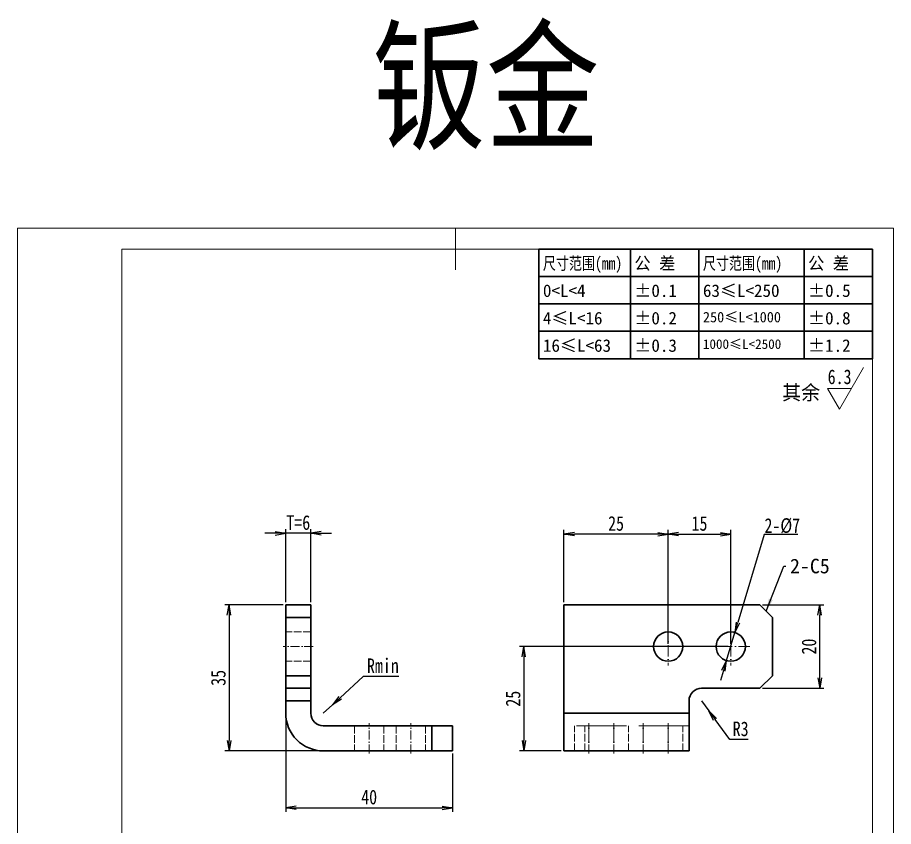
# Model space of a CAD drawing. Header units: millimetres. Extents: x -15766 to 80009, y -9701 to 15159.
# Drawn here: x -12916.7 to -12706.7, y 6898.4 to 7092.3 of the extents above; entities that cross this region are included whole.
import ezdxf
from ezdxf.enums import TextEntityAlignment as Align

# ---------------------------------------------------------------- set-up
doc = ezdxf.new("R2010")
doc.units = ezdxf.units.MM
for name, pattern in [('AM_ISO08W050x2', [9, 6, -0.75, 1.5, -0.75]), ('DASHDOT', [18.5, 12, -3, 0.5, -3]), ('DASHED', [15, 12, -3]), ('HIDDEN-HOKUTO_1', [2, 1, -1])]:
    doc.linetypes.add(name, pattern=pattern)
doc.layers.get('DEFPOINTS').update_dxf_attribs({"lineweight": 18})
for name, color, linetype, lineweight in [('AM_HID', 1, 'HIDDEN-HOKUTO_1', 18), ('AM_VIS', 7, 'Continuous', 18), ('CDRAFT0', 7, 'Continuous', 18), ('CENTER', 2, 'AM_ISO08W050x2', 15), ('DIM', 253, 'Continuous', 20), ('title_frame', 7, 'Continuous', 18), ('word_dim', 9, 'Continuous', 18), ('尺寸线层', 3, 'Continuous', 18), ('粗实线层', 7, 'Continuous', 35), ('粗实线层_1', 7, 'Continuous', 15)]:
    doc.layers.add(name, color=color, linetype=linetype, lineweight=lineweight)
doc.styles.add('DIM', font='', dxfattribs={"width": 0.8})
doc.styles.get('DIM').set_extended_font_data('NSimSun')
doc.dimstyles.new('1-1', dxfattribs={"dimtxt": 3.5, "dimasz": 3, "dimexe": 1, "dimexo": 0, "dimgap": 1, "dimtad": 1, "dimdsep": 46, "dimtxsty": 'DIM', "dimblk": '_CAXARROW', "dimcen": 0, "dimdle": 6, "dimclrd": 256, "dimclre": 256, "dimclrt": 3, "dimazin": 2, "dimtfac": 0.707107, "dimtmove": 0, "dimatfit": 3, "dimfxl": 0, "dimfrac": 2, "dimtolj": 1, "dimarcsym": 0})
doc.dimstyles.new('1-1$0', dxfattribs={"dimtxt": 3.5, "dimasz": 2.5, "dimexe": 1, "dimexo": 0.625, "dimgap": 0.8, "dimtad": 1, "dimdsep": 46, "dimtxsty": 'DIM', "dimblk": 'OPEN', "dimcen": 0, "dimdle": 5, "dimclrd": 256, "dimclre": 256, "dimclrt": 3, "dimazin": 3, "dimtfac": 0.5, "dimtmove": 0, "dimatfit": 3, "dimldrblk": 'OPEN', "dimfxl": 0, "dimtolj": 1, "dimarcsym": 0})
doc.dimstyles.new('1-1$3', dxfattribs={"dimtxt": 3.5, "dimasz": 2.5, "dimexe": 1, "dimexo": 0.625, "dimgap": 0.3, "dimtad": 1, "dimtih": 1, "dimtoh": 1, "dimdsep": 46, "dimtxsty": 'DIM', "dimblk": 'OPEN', "dimcen": 0, "dimdle": 5, "dimclrd": 256, "dimclre": 256, "dimclrt": 3, "dimazin": 3, "dimtfac": 0.5, "dimtmove": 0, "dimatfit": 3, "dimldrblk": 'OPEN', "dimfxl": 0, "dimtolj": 1, "dimarcsym": 0})
doc.dimstyles.new('1-1$4', dxfattribs={"dimtxt": 3.5, "dimasz": 2.5, "dimexe": 1, "dimexo": 0.625, "dimgap": 0.8, "dimtad": 1, "dimtih": 1, "dimtoh": 1, "dimzin": 12, "dimdsep": 46, "dimtxsty": 'DIM', "dimblk": 'OPEN', "dimcen": 0, "dimdle": 5, "dimclrd": 256, "dimclre": 256, "dimclrt": 3, "dimazin": 3, "dimtfac": 0.5, "dimtmove": 0, "dimatfit": 3, "dimldrblk": 'OPEN', "dimfxl": 0, "dimtolj": 1, "dimarcsym": 0})

# ---------------------------------------------------------------- blocks, each defined once
blk = doc.blocks.new('*X1249')
at = {"layer": 'CDRAFT0'}
blk.add_line((210, 148.5), (200, 148.5), dxfattribs=at)
blk.add_lwpolyline([(0, 0), (210, 0), (210, 297), (0, 297), (0, 0)], dxfattribs=at)
at = {"layer": '粗实线层_1'}
for p, q in [((105, 297), (105, 287)), ((205, 292), (25, 292)), ((25, 292), (25, 5)), ((205, 5), (205, 292)), ((0, 139.83), (30, 139.83)), ((105, 0), (105, 10)), ((25, 5), (205, 5))]:
    blk.add_line(p, q, dxfattribs=at)
blk = doc.blocks.new('自由公差_1')
at = {"layer": '粗实线层'}
for p, q in [((-80, 0), (0, 0)), ((-80, 0), (-80, -26.3)), ((-58.08, 0), (-58.08, -26.3)), ((-41.64, 0), (-41.64, -26.3)), ((-16.44, 0), (-16.44, -26.3)), ((0, 0), (0, -26.3)), ((-80, -6.58), (0, -6.58)), ((-80, -13.15), (0, -13.15)), ((-80, -19.73), (0, -19.73)), ((-80, -26.3), (0, -26.3))]:
    blk.add_line(p, q, dxfattribs=at)
at = {"layer": '尺寸线层', "linetype": 'Continuous', "attachment_point": 1, "line_spacing_factor": 0.9}
for s, insert, char_height, width in [('{\\W0.8;尺寸范围(mm)}', (-79.04, -1.92), 3, 22.6032), ('公 差', (-57.12, -1.92), 3, 22.6032), ('{\\W0.8;尺寸范围(mm)}', (-40.68, -1.92), 3, 22.6032), ('公 差', (-15.48, -1.92), 3, 22.6032), ('%%P0.1', (-57.12, -8.49), 3, 12.7119), ('63≤L<250', (-40.68, -8.49), 3, 22.6032), ('%%P0.5', (-15.48, -8.49), 3, 12.5771), ('0<L<4', (-79.04, -8.49), 3, 22.6032), ('4≤L<16', (-79.04, -15.07), 3, 22.6032), ('%%P0.2', (-57.12, -15.07), 3, 12.4769), ('250≤L<1000', (-40.68, -15.07), 2.5, 22.6032), ('%%P0.8', (-15.48, -15.07), 3, 13.0759), ('16≤L<63', (-79.04, -21.64), 3, 22.6032), ('%%P0.3', (-57.12, -21.64), 3, 12.7119), ('1000≤L<2500', (-40.68, -21.64), 2.3, 22.6032), ('%%P1.2', (-15.48, -21.64), 3, 12.8764)]:
    blk.add_mtext(s, dxfattribs=dict(at, insert=insert, char_height=char_height, width=width))
blk = doc.blocks.new('_OPEN')
at = {"color": 0, "linetype": 'ByBlock', "lineweight": -2}
for p, q in [((-1, 0.166667), (0, 0)), ((-1, -0.166667), (0, 0)), ((0, 0), (-1, 0))]:
    blk.add_line(p, q, dxfattribs=at)
blk = doc.blocks.new('*D1391')
at = {"layer": 'DEFPOINTS', "color": 0, "transparency": 16777216}
for p in [(-12852.43, 6968.65), (-12852.43, 6951.5), (-12846.43, 6951.5)]:
    blk.add_point(p, dxfattribs=at)
at = {"layer": 'word_dim', "linetype": 'Continuous', "lineweight": -2, "transparency": 16777216}
for p, q in [((-12854.93, 6968.65), (-12857.43, 6968.65)), ((-12852.43, 6952.12), (-12852.43, 6969.65)), ((-12846.43, 6968.65), (-12852.43, 6968.65)), ((-12846.43, 6952.12), (-12846.43, 6969.65)), ((-12843.93, 6968.65), (-12841.43, 6968.65))]:
    blk.add_line(p, q, dxfattribs=at)
at = {"layer": 'word_dim', "lineweight": -2, "transparency": 16777216, "xscale": 2.5, "yscale": 2.5, "zscale": 2.5}
blk.add_blockref('_OPEN', (-12852.43, 6968.65), dxfattribs=at)
at = {"layer": 'word_dim', "lineweight": -2, "transparency": 16777216, "xscale": 2.5, "yscale": 2.5, "zscale": 2.5, "rotation": 180}
blk.add_blockref('_OPEN', (-12846.43, 6968.65), dxfattribs=at)
at = {"layer": 'word_dim', "color": 3, "transparency": 16777216, "insert": (-12849.43, 6971.2), "char_height": 3.5, "attachment_point": 5, "style": 'DIM'}
blk.add_mtext('\\A1;T=6', dxfattribs=at)
blk = doc.blocks.new('*D1392')
at = {"layer": 'DEFPOINTS', "color": 0, "transparency": 16777216}
for p in [(-12852.43, 6951.5), (-12866.03, 6916.5), (-12843.43, 6916.5)]:
    blk.add_point(p, dxfattribs=at)
at = {"layer": 'word_dim', "linetype": 'Continuous', "lineweight": -2, "transparency": 16777216}
for p, q in [((-12853.05, 6951.5), (-12867.03, 6951.5)), ((-12866.03, 6949), (-12866.03, 6919)), ((-12844.05, 6916.5), (-12867.03, 6916.5))]:
    blk.add_line(p, q, dxfattribs=at)
at = {"layer": 'word_dim', "lineweight": -2, "transparency": 16777216, "xscale": 2.5, "yscale": 2.5, "zscale": 2.5}
for p, rotation in [((-12866.03, 6951.5), 90), ((-12866.03, 6916.5), 270)]:
    blk.add_blockref('_OPEN', p, dxfattribs=dict(at, rotation=rotation))
at = {"layer": 'word_dim', "color": 3, "transparency": 16777216, "insert": (-12868.58, 6934), "char_height": 3.5, "attachment_point": 5, "rotation": 90, "style": 'DIM'}
blk.add_mtext('\\A1;35', dxfattribs=at)
blk = doc.blocks.new('*D1393')
at = {"layer": 'DEFPOINTS', "color": 0, "transparency": 16777216}
for p in [(-12852.43, 6925.5), (-12812.43, 6916.5), (-12812.43, 6902.85)]:
    blk.add_point(p, dxfattribs=at)
at = {"layer": 'word_dim', "linetype": 'Continuous', "lineweight": -2, "transparency": 16777216}
for p, q in [((-12852.43, 6924.87), (-12852.43, 6901.85)), ((-12812.43, 6915.87), (-12812.43, 6901.85)), ((-12849.93, 6902.85), (-12814.93, 6902.85))]:
    blk.add_line(p, q, dxfattribs=at)
at = {"layer": 'word_dim', "lineweight": -2, "transparency": 16777216, "xscale": 2.5, "yscale": 2.5, "zscale": 2.5, "rotation": 180}
blk.add_blockref('_OPEN', (-12852.43, 6902.85), dxfattribs=at)
at = {"layer": 'word_dim', "lineweight": -2, "transparency": 16777216, "xscale": 2.5, "yscale": 2.5, "zscale": 2.5}
blk.add_blockref('_OPEN', (-12812.43, 6902.85), dxfattribs=at)
at = {"layer": 'word_dim', "color": 3, "transparency": 16777216, "insert": (-12832.43, 6905.4), "char_height": 3.5, "attachment_point": 5, "style": 'DIM'}
blk.add_mtext('\\A1;40', dxfattribs=at)
blk = doc.blocks.new('*D1394')
at = {"layer": 'DEFPOINTS', "color": 0, "transparency": 16777216}
for p in [(-12841.22, 6927.53), (-12843.43, 6925.5)]:
    blk.add_point(p, dxfattribs=at)
at = {"layer": 'word_dim', "linetype": 'Continuous', "lineweight": -2, "transparency": 16777216}
for p, q in [((-12833.83, 6934.35), (-12839.39, 6929.23)), ((-12825.3, 6934.35), (-12833.83, 6934.35)), ((-12843.43, 6925.5), (-12841.22, 6927.53))]:
    blk.add_line(p, q, dxfattribs=at)
at = {"layer": 'word_dim', "lineweight": -2, "transparency": 16777216, "xscale": 2.5, "yscale": 2.5, "zscale": 2.5, "rotation": 222.6897073783324}
blk.add_blockref('_OPEN', (-12841.22, 6927.53), dxfattribs=at)
at = {"layer": 'word_dim', "color": 3, "transparency": 16777216, "insert": (-12829.15, 6936.9), "char_height": 3.5, "attachment_point": 5, "style": 'DIM'}
blk.add_mtext('\\A1;Rmin', dxfattribs=at)
blk = doc.blocks.new('*D1403')
at = {"layer": 'DEFPOINTS', "color": 0, "transparency": 16777216}
for p in [(-12745.74, 6941.5), (-12795.37, 6916.5), (-12785.74, 6916.5)]:
    blk.add_point(p, dxfattribs=at)
at = {"layer": 'word_dim', "linetype": 'Continuous', "lineweight": -2, "transparency": 16777216}
for p, q in [((-12746.37, 6941.5), (-12796.37, 6941.5)), ((-12795.37, 6939), (-12795.37, 6919)), ((-12786.37, 6916.5), (-12796.37, 6916.5))]:
    blk.add_line(p, q, dxfattribs=at)
at = {"layer": 'word_dim', "lineweight": -2, "transparency": 16777216, "xscale": 2.5, "yscale": 2.5, "zscale": 2.5}
for p, rotation in [((-12795.37, 6941.5), 90), ((-12795.37, 6916.5), 270)]:
    blk.add_blockref('_OPEN', p, dxfattribs=dict(at, rotation=rotation))
at = {"layer": 'word_dim', "color": 3, "transparency": 16777216, "insert": (-12797.92, 6929), "char_height": 3.5, "attachment_point": 5, "rotation": 90, "style": 'DIM'}
blk.add_mtext('\\A1;25', dxfattribs=at)
blk = doc.blocks.new('*D1404')
at = {"layer": 'DEFPOINTS', "color": 0, "transparency": 16777216}
for p in [(-12785.74, 6968.44), (-12785.74, 6951.5), (-12760.74, 6941.5)]:
    blk.add_point(p, dxfattribs=at)
at = {"layer": 'word_dim', "linetype": 'Continuous', "lineweight": -2, "transparency": 16777216}
for p, q in [((-12785.74, 6952.12), (-12785.74, 6969.44)), ((-12763.24, 6968.44), (-12783.24, 6968.44)), ((-12760.74, 6942.12), (-12760.74, 6969.44))]:
    blk.add_line(p, q, dxfattribs=at)
at = {"layer": 'word_dim', "lineweight": -2, "transparency": 16777216, "xscale": 2.5, "yscale": 2.5, "zscale": 2.5, "rotation": 180}
blk.add_blockref('_OPEN', (-12785.74, 6968.44), dxfattribs=at)
at = {"layer": 'word_dim', "lineweight": -2, "transparency": 16777216, "xscale": 2.5, "yscale": 2.5, "zscale": 2.5}
blk.add_blockref('_OPEN', (-12760.74, 6968.44), dxfattribs=at)
at = {"layer": 'word_dim', "color": 3, "transparency": 16777216, "insert": (-12773.24, 6970.99), "char_height": 3.5, "attachment_point": 5, "style": 'DIM'}
blk.add_mtext('\\A1;25', dxfattribs=at)
blk = doc.blocks.new('*D1405')
at = {"layer": 'DEFPOINTS', "color": 0, "transparency": 16777216}
for p in [(-12745.74, 6968.44), (-12760.74, 6941.5), (-12745.74, 6941.5)]:
    blk.add_point(p, dxfattribs=at)
at = {"layer": 'word_dim', "linetype": 'Continuous', "lineweight": -2, "transparency": 16777216}
for p, q in [((-12760.74, 6942.12), (-12760.74, 6969.44)), ((-12758.24, 6968.44), (-12748.24, 6968.44)), ((-12745.74, 6942.12), (-12745.74, 6969.44))]:
    blk.add_line(p, q, dxfattribs=at)
at = {"layer": 'word_dim', "lineweight": -2, "transparency": 16777216, "xscale": 2.5, "yscale": 2.5, "zscale": 2.5, "rotation": 180}
blk.add_blockref('_OPEN', (-12760.74, 6968.44), dxfattribs=at)
at = {"layer": 'word_dim', "lineweight": -2, "transparency": 16777216, "xscale": 2.5, "yscale": 2.5, "zscale": 2.5}
blk.add_blockref('_OPEN', (-12745.74, 6968.44), dxfattribs=at)
at = {"layer": 'word_dim', "color": 3, "transparency": 16777216, "insert": (-12753.24, 6970.99), "char_height": 3.5, "attachment_point": 5, "style": 'DIM'}
blk.add_mtext('\\A1;15', dxfattribs=at)
blk = doc.blocks.new('*D1406')
at = {"layer": 'DEFPOINTS', "color": 0, "transparency": 16777216}
for p in [(-12738.74, 6951.5), (-12724.42, 6951.5), (-12738.74, 6931.5)]:
    blk.add_point(p, dxfattribs=at)
at = {"layer": 'word_dim', "linetype": 'Continuous', "lineweight": -2, "transparency": 16777216}
for p, q in [((-12738.12, 6951.5), (-12723.42, 6951.5)), ((-12724.42, 6934), (-12724.42, 6949)), ((-12738.12, 6931.5), (-12723.42, 6931.5))]:
    blk.add_line(p, q, dxfattribs=at)
at = {"layer": 'word_dim', "lineweight": -2, "transparency": 16777216, "xscale": 2.5, "yscale": 2.5, "zscale": 2.5}
for p, rotation in [((-12724.42, 6951.5), 90), ((-12724.42, 6931.5), 270)]:
    blk.add_blockref('_OPEN', p, dxfattribs=dict(at, rotation=rotation))
at = {"layer": 'word_dim', "color": 3, "transparency": 16777216, "insert": (-12726.97, 6941.5), "char_height": 3.5, "attachment_point": 5, "rotation": 90, "style": 'DIM'}
blk.add_mtext('\\A1;20', dxfattribs=at)
blk = doc.blocks.new('*D1407')
at = {"layer": 'DEFPOINTS', "color": 0, "transparency": 16777216}
for p in [(-12744.74, 6944.85), (-12746.74, 6938.15)]:
    blk.add_point(p, dxfattribs=at)
at = {"layer": 'word_dim', "linetype": 'Continuous', "lineweight": -2, "transparency": 16777216}
for p, q in [((-12737.74, 6968.38), (-12744.03, 6947.25)), ((-12729.63, 6968.38), (-12737.74, 6968.38)), ((-12746.74, 6938.15), (-12744.74, 6944.85)), ((-12747.46, 6935.75), (-12748.17, 6933.35))]:
    blk.add_line(p, q, dxfattribs=at)
at = {"layer": 'word_dim', "lineweight": -2, "transparency": 16777216, "xscale": 2.5, "yscale": 2.5, "zscale": 2.5}
for p, rotation in [((-12744.74, 6944.85), 253.4094543600896), ((-12746.74, 6938.15), 73.40945436008957)]:
    blk.add_blockref('_OPEN', p, dxfattribs=dict(at, rotation=rotation))
at = {"layer": 'word_dim', "color": 3, "transparency": 16777216, "insert": (-12733.39, 6970.43), "char_height": 3.5, "attachment_point": 5, "style": 'DIM'}
blk.add_mtext('\\A1;2-%%c7', dxfattribs=at)
blk = doc.blocks.new('*D1408')
at = {"layer": 'DEFPOINTS', "color": 0, "transparency": 16777216}
for p in [(-12752.74, 6928.5), (-12750.98, 6926.07)]:
    blk.add_point(p, dxfattribs=at)
at = {"layer": 'word_dim', "linetype": 'Continuous', "lineweight": -2, "transparency": 16777216}
for p, q in [((-12752.74, 6928.5), (-12750.98, 6926.07)), ((-12745.97, 6919.2), (-12749.51, 6924.05)), ((-12741.56, 6919.2), (-12745.97, 6919.2))]:
    blk.add_line(p, q, dxfattribs=at)
at = {"layer": 'word_dim', "lineweight": -2, "transparency": 16777216, "xscale": 2.5, "yscale": 2.5, "zscale": 2.5, "rotation": 126.0722544583992}
blk.add_blockref('_OPEN', (-12750.98, 6926.07), dxfattribs=at)
at = {"layer": 'word_dim', "color": 3, "transparency": 16777216, "insert": (-12743.37, 6921.75), "char_height": 3.5, "attachment_point": 5, "style": 'DIM'}
blk.add_mtext('\\A1;R3', dxfattribs=at)
blk = doc.blocks.new('_CAXARROW')
blk.add_hatch(color=0).paths.add_polyline_path([(0, 0), (-1, 0.125), (-1, -0.125)], flags=0)

msp = doc.modelspace()

# ---------------------------------------------------------------- linework, layer by layer
at = {"layer": 'AM_HID', "color": 1, "linetype": 'DASHED', "lineweight": 13, "ltscale": 0.15}
for p, q in [((-12846.42949, 6944.99969), (-12852.42949, 6944.99969)), ((-12846.42949, 6944.99969), (-12852.42949, 6944.99969)), ((-12846.42949, 6937.99969), (-12852.42949, 6937.99969)), ((-12846.42949, 6937.99969), (-12852.42949, 6937.99969)), ((-12835.92949, 6922.49969), (-12835.92949, 6916.49969)), ((-12828.92949, 6922.49969), (-12828.92949, 6916.49969)), ((-12825.92949, 6922.49969), (-12825.92949, 6916.49969)), ((-12818.92949, 6922.49969), (-12818.92949, 6916.49969)), ((-12817.42949, 6916.49957), (-12817.42949, 6922.49957)), ((-12783.2441, 6916.49957), (-12783.2441, 6922.49957)), ((-12780.7441, 6916.49957), (-12780.7441, 6922.49957)), ((-12779.7441, 6922.49957), (-12779.7441, 6916.49957)), ((-12779.7441, 6922.49957), (-12779.7441, 6916.49957)), ((-12773.7441, 6922.49969), (-12773.7441, 6916.49969)), ((-12773.7441, 6922.49969), (-12773.7441, 6916.49969)), ((-12770.2441, 6916.49969), (-12770.2441, 6922.49969)), ((-12770.2441, 6916.49969), (-12770.2441, 6922.49969)), ((-12766.7441, 6922.49969), (-12766.7441, 6916.49969)), ((-12766.7441, 6922.49969), (-12766.7441, 6916.49969)), ((-12760.7441, 6922.49969), (-12760.7441, 6916.49969)), ((-12760.7441, 6922.49969), (-12760.7441, 6916.49969)), ((-12760.7441, 6916.49969), (-12760.7441, 6922.49969)), ((-12757.2441, 6916.49969), (-12757.2441, 6922.49969))]:
    msp.add_line(p, q, dxfattribs=at)
at = {"layer": 'AM_HID', "color": 1, "linetype": 'DASHED', "lineweight": 13}
for p, q in [((-12755.7441, 6925.49969), (-12785.7441, 6925.49957)), ((-12755.7441, 6922.49969), (-12785.7441, 6922.49957))]:
    msp.add_line(p, q, dxfattribs=at)
at = {"layer": 'AM_VIS', "color": 7, "lineweight": 35, "ltscale": 0.15}
for p, q in [((-12846.42949, 6951.49981), (-12852.42949, 6951.49981)), ((-12846.42949, 6948.49981), (-12852.42949, 6948.49981)), ((-12846.42949, 6934.49981), (-12852.42949, 6934.49981)), ((-12846.42949, 6931.49981), (-12852.42949, 6931.49981)), ((-12846.42949, 6928.49969), (-12852.42949, 6928.49969)), ((-12817.42949, 6916.49969), (-12817.42949, 6922.49969)), ((-12812.42949, 6916.49969), (-12812.42949, 6922.49969))]:
    msp.add_line(p, q, dxfattribs=at)
at = {"layer": 'AM_VIS', "color": 7, "lineweight": 35, "ltscale": 0.075}
for p, q in [((-12852.42949, 6951.49981), (-12852.42949, 6948.49981)), ((-12846.42949, 6951.49981), (-12846.42949, 6948.49981)), ((-12852.42949, 6934.49981), (-12852.42949, 6931.49981)), ((-12846.42949, 6934.49981), (-12846.42949, 6931.49981)), ((-12852.42949, 6931.49969), (-12852.42949, 6928.49969)), ((-12846.42949, 6931.49969), (-12846.42949, 6928.49969)), ((-12852.42949, 6928.49969), (-12852.42949, 6925.49969)), ((-12846.42949, 6928.49969), (-12846.42949, 6925.49969)), ((-12755.7441, 6928.49969), (-12755.7441, 6925.49969))]:
    msp.add_line(p, q, dxfattribs=at)
at = {"layer": 'AM_VIS', "color": 7, "lineweight": 35}
for p, q in [((-12738.74459, 6951.49981), (-12785.74459, 6951.49957)), ((-12785.74459, 6951.49957), (-12785.7441, 6925.49957)), ((-12755.7441, 6925.49969), (-12785.7441, 6925.49957)), ((-12817.42949, 6922.49969), (-12843.42949, 6922.49969)), ((-12843.42949, 6916.49969), (-12817.42949, 6916.49969)), ((-12755.7441, 6916.49969), (-12785.7441, 6916.49957))]:
    msp.add_line(p, q, dxfattribs=at)
at = {"layer": 'AM_VIS', "color": 7, "lineweight": 35, "ltscale": 0.106066}
for p, q in [((-12738.74459, 6951.49981), (-12735.74459, 6948.49981)), ((-12735.7441, 6934.49981), (-12738.7441, 6931.49981))]:
    msp.add_line(p, q, dxfattribs=at)
at = {"layer": 'AM_VIS', "color": 7, "lineweight": 35, "ltscale": 0.35}
for p, q in [((-12852.42949, 6948.49981), (-12852.42949, 6934.49981)), ((-12846.42949, 6948.49981), (-12846.42949, 6934.49981)), ((-12735.74459, 6948.49981), (-12735.7441, 6934.49981)), ((-12752.7441, 6931.49969), (-12738.7441, 6931.49981))]:
    msp.add_line(p, q, dxfattribs=at)
at = {"layer": 'AM_VIS', "color": 7, "lineweight": 35, "ltscale": 0.225}
for p, q in [((-12785.7441, 6916.49957), (-12785.7441, 6925.49957)), ((-12755.7441, 6916.49969), (-12755.7441, 6925.49969))]:
    msp.add_line(p, q, dxfattribs=at)
at = {"layer": 'AM_VIS', "color": 7, "lineweight": 35, "ltscale": 0.125}
for p, q in [((-12817.42949, 6922.49969), (-12812.42949, 6922.49969)), ((-12817.42949, 6916.49969), (-12812.42949, 6916.49969))]:
    msp.add_line(p, q, dxfattribs=at)
at = {"layer": 'AM_VIS', "color": 7, "lineweight": 35}
for centre in [(-12760.7441, 6941.49969), (-12745.7441, 6941.49969)]:
    msp.add_circle(centre, 3.5, dxfattribs=at)
for centre, radius, start, end in [((-12752.7441, 6928.49969), 3, 90.0002142, 180.0002136), ((-12843.42949, 6925.49969), 9, 179.9999913, 269.9999975), ((-12843.42949, 6925.49969), 3, 179.9999913, 269.9999975)]:
    msp.add_arc(centre, radius, start, end, dxfattribs=at)
at = {"layer": 'CENTER', "color": 2, "linetype": 'DASHDOT', "lineweight": 13, "ltscale": 0.227502}
for p, q in [((-12760.7441, 6946.04974), (-12760.7441, 6936.94964)), ((-12756.19429, 6941.49969), (-12765.29439, 6941.49969)), ((-12741.19429, 6941.49969), (-12750.29439, 6941.49969))]:
    msp.add_line(p, q, dxfattribs=at)
at = {"layer": 'CENTER', "color": 2, "linetype": 'DASHDOT', "lineweight": 13, "ltscale": 0.227499}
msp.add_line((-12745.7441, 6946.04974), (-12745.7441, 6936.94976), dxfattribs=at)
at = {"layer": 'CENTER', "color": 2, "linetype": 'DASHDOT', "lineweight": 13, "ltscale": 0.180017}
msp.add_line((-12845.82939, 6941.49969), (-12853.03007, 6941.49969), dxfattribs=at)
at = {"layer": 'CENTER', "color": 2, "linetype": 'DASHDOT', "lineweight": 13, "ltscale": 0.179999}
for p, q in [((-12832.42949, 6915.89971), (-12832.42949, 6923.09966)), ((-12766.7441, 6915.89971), (-12766.7441, 6923.09966)), ((-12760.7441, 6915.89971), (-12760.7441, 6923.09966))]:
    msp.add_line(p, q, dxfattribs=at)
at = {"layer": 'CENTER', "color": 2, "linetype": 'DASHDOT', "lineweight": 13, "ltscale": 0.180002}
for p, q in [((-12822.42949, 6915.89959), (-12822.42949, 6923.09966)), ((-12779.7441, 6915.89959), (-12779.7441, 6923.09966)), ((-12773.7441, 6915.89959), (-12773.7441, 6923.09966))]:
    msp.add_line(p, q, dxfattribs=at)
at = {"layer": 'DIM'}
for p, q in [((-12719.6789, 6998.36416), (-12713.90539, 7008.36416)), ((-12716.79214, 7003.36416), (-12722.56565, 7003.36416)), ((-12722.56565, 7003.36416), (-12719.6789, 6998.36416))]:
    msp.add_line(p, q, dxfattribs=at)

# ---------------------------------------------------------------- block references
at = {"layer": 'AM_VIS'}
msp.add_blockref('*X1249', (-12916.73401, 6744.79172), dxfattribs=at)
at = {"layer": 'title_frame'}
msp.add_blockref('自由公差_1', (-12711.73401, 7036.79172), dxfattribs=at)

# ---------------------------------------------------------------- texts
at = {"layer": 'DIM', "insert": (-12831.73487, 7088.32802), "char_height": 25, "width": 104.980501, "attachment_point": 1, "style": 'DIM'}
msp.add_mtext('{\\C3;钣金}', dxfattribs=at)
at = {"layer": 'DIM', "color": 2, "style": 'DIM', "width": 0.8}
msp.add_attdef('6.3', text='0.0', height=3.5, dxfattribs=at).set_placement((-12716.79214, 7003.36416), align=Align.BOTTOM_RIGHT)
at = {"layer": 'word_dim', "linetype": 'Continuous', "insert": (-12733.41886, 7004.13002), "char_height": 3.5, "width": 10.860604, "attachment_point": 1}
msp.add_mtext('{\\C3;其余}', dxfattribs=at)
at = {"layer": 'word_dim', "color": 3, "insert": (-12731.53821, 6962.55108), "char_height": 3.5, "width": 6, "attachment_point": 1}
msp.add_mtext('\\A1;2-C5', dxfattribs=at)

# ---------------------------------------------------------------- dimensions: what is measured, and where the dimension line sits
at = {"layer": 'word_dim', "color": 3, "true_color": 0x00ff00}
dim = msp.add_linear_dim(base=(-12852.42949, 6968.65069), p1=(-12846.42949, 6951.49981), p2=(-12852.42949, 6951.49981), dimstyle='1-1$0', override={"dimpost": 'T=<>'}, dxfattribs=at)
dim.commit()
dim.dimension.update_dxf_attribs({"geometry": '*D1391', "text_midpoint": (-12849.42949, 6968.65069), "dimtype": 160})
for base, p1, p2, picture, middle in [((-12785.74459, 6968.44236), (-12760.7441, 6941.49969), (-12785.74459, 6951.49957), '*D1404', (-12773.24434, 6970.99236)), ((-12745.7441, 6968.44236), (-12760.7441, 6941.49969), (-12745.7441, 6941.49969), '*D1405', (-12753.2441, 6970.99236)), ((-12812.42949, 6902.84854), (-12852.42949, 6925.49969), (-12812.42949, 6916.49969), '*D1393', (-12832.42949, 6905.39854))]:
    dim = msp.add_linear_dim(base=base, p1=p1, p2=p2, dimstyle='1-1$0', dxfattribs=at)
    dim.commit()
    dim.dimension.update_dxf_attribs({"geometry": picture, "text_midpoint": middle})
dim = msp.add_diameter_dim_2p(p1=(-12746.74346, 6938.14539), p2=(-12744.74474, 6944.85398), dimstyle='1-1$3', override={"dimpost": '2-%%c<>'}, dxfattribs=at)
dim.commit()
dim.dimension.update_dxf_attribs({"geometry": '*D1407', "text_midpoint": (-12733.3911, 6968.38036), "dimtype": 163})
for base, p1, p2, picture, middle in [((-12866.03001, 6916.49969), (-12852.42949, 6951.49981), (-12843.42949, 6916.49969), '*D1392', (-12868.58001, 6933.99975)), ((-12724.41867, 6951.49981), (-12738.7441, 6931.49981), (-12738.74459, 6951.49981), '*D1406', (-12726.96867, 6941.49981)), ((-12795.36583, 6916.49957), (-12745.7441, 6941.49969), (-12785.7441, 6916.49957), '*D1403', (-12797.91583, 6928.99963))]:
    dim = msp.add_linear_dim(base=base, p1=p1, p2=p2, angle=90, dimstyle='1-1$0', dxfattribs=at)
    dim.commit()
    dim.dimension.update_dxf_attribs({"geometry": picture, "text_midpoint": middle})
dim = msp.add_radius_dim(center=(-12843.42949, 6925.49969), mpoint=(-12841.22438, 6927.53377), text='Rmin', dimstyle='1-1$4', dxfattribs=at)
dim.commit()
dim.dimension.update_dxf_attribs({"geometry": '*D1394', "text_midpoint": (-12829.15476, 6934.35088), "dimtype": 164})
dim = msp.add_radius_dim(center=(-12752.7441, 6928.49969), mpoint=(-12750.97768, 6926.07486), dimstyle='1-1$4', dxfattribs=at)
dim.commit()
dim.dimension.update_dxf_attribs({"geometry": '*D1408', "text_midpoint": (-12743.3684, 6921.75452)})

# ---------------------------------------------------------------- leaders
at = {"layer": 'word_dim', "color": 3, "true_color": 0x00ff00, "annotation_type": 0, "has_hookline": 1, "hookline_direction": 0, "text_width": 12.83333}
msp.add_leader([(-12737.24459, 6949.99981), (-12733.0201, 6960.80108), (-12732.53821, 6960.80108)], dimstyle='1-1', override={"dimgap": 1, "dimtad": 0}, dxfattribs=at)

doc.saveas('drawing.dxf')
